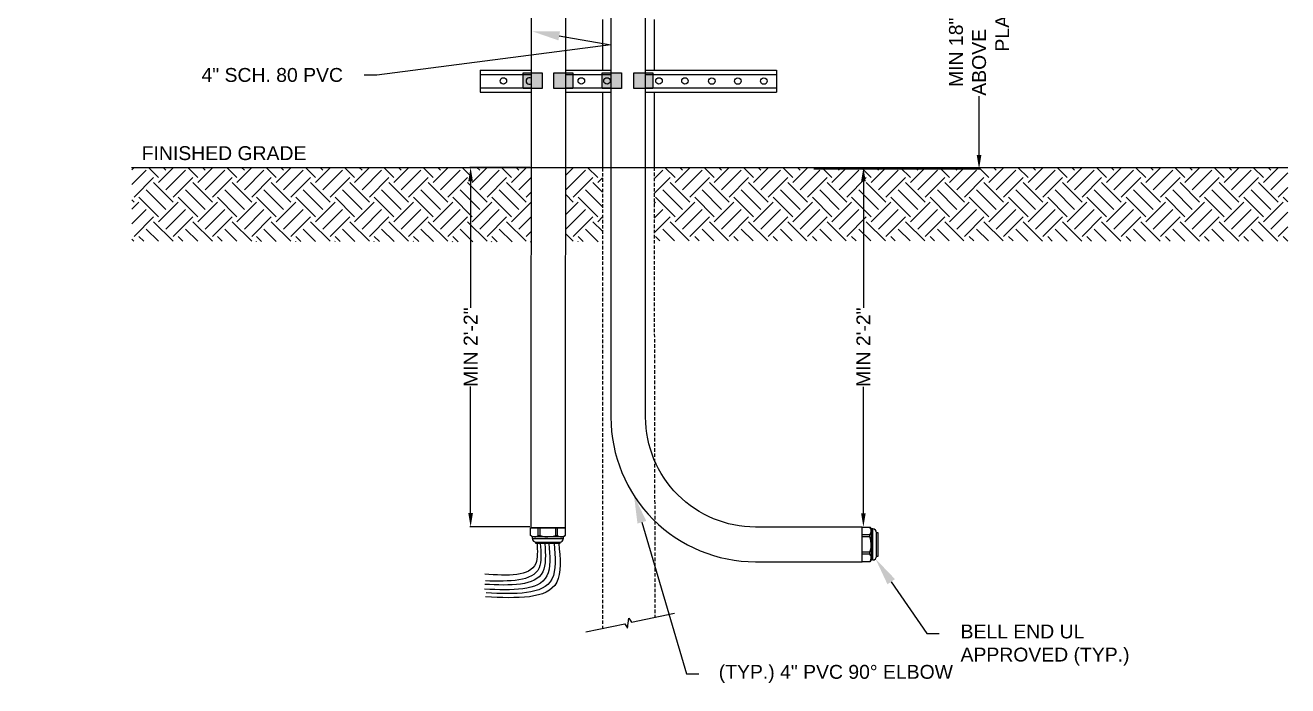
# Model space of a CAD drawing. Header units: feet. Extents: x -496 to 721, y -497 to 166.
# Drawn here: x 2 to 93, y -174.6 to -127 of the extents above; entities that cross this region are included whole.
import ezdxf
from ezdxf import colors
from ezdxf.entities.mleader import LeaderData, LeaderLine
from ezdxf.math import Vec2, Vec3

# ---------------------------------------------------------------- set-up
doc = ezdxf.new("R2010")
doc.units = ezdxf.units.FT
doc.header["$MEASUREMENT"] = 0
doc.linetypes.add('HIDDEN', pattern=[0.375, 0.25, -0.125])
for name, color, linetype in [('Cable Gland', 4, 'Continuous'), ('E-COND', 3, 'Continuous'), ('E-COND-PVC', 4, 'Continuous'), ('G-ANNO-TEXT', 1, 'Continuous'), ('G-TEXT', 7, 'Continuous'), ('S-BEAM', 7, 'Continuous'), ('S-ERTH', 9, 'Continuous'), ('S-STEL-ANGL', 3, 'Continuous')]:
    doc.layers.add(name, color=color, linetype=linetype)
doc.layers.add('PV-DC-CABL-UG', color=6, linetype='DC_CABLE', true_color=0xff00ff)
doc.styles.add('NEI-A', font='arial.ttf')
doc.styles.get("Standard").update_dxf_attribs({"font": 'arial.ttf'})
doc.linetypes.add('DC_CABLE', pattern='A,1,-0.2,["DC",Standard,S=0.1,R=0,X=-0.1,Y=-0.05],-0.2', length=1.4)
doc.dimstyles.new('NEI-A', dxfattribs={"dimtxt": 0.1, "dimasz": 0.125, "dimexe": 0.0625, "dimexo": 0.0625, "dimgap": 0.0625, "dimtad": 0, "dimtih": 1, "dimtoh": 1, "dimdec": 4, "dimzin": 3, "dimdsep": 46, "dimlunit": 4, "dimtxsty": 'NEI-A', "dimcen": 0, "dimadec": 0, "dimazin": 0, "dimtfac": 0.75, "dimtdec": 4, "dimtofl": 0, "dimtmove": 0, "dimatfit": 3, "dimfxl": 1, "dimfrac": 1, "dimtolj": 1, "dimtzin": 0, "dimarcsym": 0})

# ---------------------------------------------------------------- blocks, each defined once
blk = doc.blocks.new('*D31')
at = {"layer": 'Defpoints', "color": 0, "transparency": 16777216}
for p in [(58.398, -113.313), (58.801, -137.313), (70.777, -137.313)]:
    blk.add_point(p, dxfattribs=at)
at = {"layer": 'G-ANNO-TEXT', "color": 0, "lineweight": -2, "transparency": 16777216}
for p, q in [((58.461, -113.313), (70.84, -113.313)), ((70.777, -114.313), (70.777, -121.604)), ((70.777, -136.313), (70.777, -132.058)), ((58.863, -137.313), (70.84, -137.313))]:
    blk.add_line(p, q, dxfattribs=at)
at = {"layer": 'G-ANNO-TEXT', "color": 0, "transparency": 16777216}
for points in [[(70.611, -114.313), (70.944, -114.313), (70.777, -113.313)], [(70.611, -136.313), (70.944, -136.313), (70.777, -137.313)]]:
    blk.add_solid(points, dxfattribs=at)
at = {"layer": 'G-ANNO-TEXT', "color": 0, "transparency": 16777216, "insert": (70.777, -126.831), "char_height": 1, "width": 13.23654, "attachment_point": 5, "rotation": 90, "style": 'NEI-A'}
blk.add_mtext('\\A1;MIN 18" OR 6" ABOVE  FLOOD PLAIN', dxfattribs=at)
blk = doc.blocks.new('*D32')
at = {"layer": 'Defpoints', "color": 0, "transparency": 16777216}
for p in [(47.341, -137.203), (62.341, -163.123), (62.436, -163.123)]:
    blk.add_point(p, dxfattribs=at)
at = {"layer": 'G-ANNO-TEXT', "color": 0, "lineweight": -2, "transparency": 16777216}
for p, q in [((47.403, -137.203), (62.498, -137.203)), ((62.436, -138.203), (62.436, -147.32)), ((62.436, -162.123), (62.436, -153.006)), ((62.404, -163.123), (62.498, -163.123))]:
    blk.add_line(p, q, dxfattribs=at)
at = {"layer": 'G-ANNO-TEXT', "color": 0, "transparency": 16777216}
for points in [[(62.269, -138.203), (62.602, -138.203), (62.436, -137.203)], [(62.269, -162.123), (62.602, -162.123), (62.436, -163.123)]]:
    blk.add_solid(points, dxfattribs=at)
at = {"layer": 'G-ANNO-TEXT', "color": 0, "transparency": 16777216, "insert": (62.436, -150.163), "char_height": 1, "attachment_point": 5, "rotation": 90, "style": 'NEI-A'}
blk.add_mtext('\\A1;MIN 2\'-2"', dxfattribs=at)
blk = doc.blocks.new('Bell End')
at = {"layer": 'E-COND-PVC', "linetype": 'Continuous'}
for points in [[(-0.549, 0.375), (-0.539, 0.427), (-0.508, 0.474), (-0.466, 0.5), (-0.424, 0.51), (0.414, 0.51), (0.466, 0.5), (0.508, 0.474), (0.539, 0.427), (0.549, 0.375)], [(0.424, 0.51), (0.424, 0.552), (-0.424, 0.552), (-0.424, 0.51)], [(-0.612, 0), (0.612, 0), (0.612, 0.271), (0.549, 0.323), (-0.549, 0.323), (-0.612, 0.268), (-0.612, 0)], [(-0.58, 0.295), (-0.544, 0.312), (-0.476, 0.323), (-0.427, 0.318), (-0.377, 0.297), (-0.341, 0.271), (-0.273, 0.271), (-0.2, 0.297), (-0.115, 0.316), (-0.003, 0.323), (0.133, 0.312), (0.2, 0.297), (0.273, 0.271), (0.336, 0.271), (0.372, 0.297), (0.44, 0.323), (0.508, 0.323), (0.544, 0.312), (0.612, 0.268)], [(-0.549, 0.375), (0.549, 0.375), (0.549, 0.323)], [(-0.549, 0.375), (-0.549, 0.323)], [(-0.341, 0.271), (-0.341, 0)], [(-0.273, 0.271), (-0.273, 0)], [(0.273, 0.271), (0.273, 0)], [(0.336, 0.271), (0.336, 0)]]:
    blk.add_lwpolyline(points, dxfattribs=at)
blk = doc.blocks.new('*D29')
at = {"layer": 'Defpoints', "color": 0, "transparency": 16777216}
for p in [(38.467, -137.203), (34.111, -163.11), (38.454, -163.11)]:
    blk.add_point(p, dxfattribs=at)
at = {"layer": 'G-ANNO-TEXT', "color": 0, "lineweight": -2, "transparency": 16777216}
for p, q in [((38.404, -137.203), (34.048, -137.203)), ((34.111, -138.203), (34.111, -147.313)), ((34.111, -162.11), (34.111, -153)), ((38.392, -163.11), (34.048, -163.11))]:
    blk.add_line(p, q, dxfattribs=at)
at = {"layer": 'G-ANNO-TEXT', "color": 0, "transparency": 16777216}
for points in [[(33.944, -138.203), (34.277, -138.203), (34.111, -137.203)], [(33.944, -162.11), (34.277, -162.11), (34.111, -163.11)]]:
    blk.add_solid(points, dxfattribs=at)
at = {"layer": 'G-ANNO-TEXT', "color": 0, "transparency": 16777216, "insert": (34.111, -150.157), "char_height": 1, "attachment_point": 5, "rotation": 90, "style": 'NEI-A'}
blk.add_mtext('\\A1;MIN 2\'-2"', dxfattribs=at)

msp = doc.modelspace()

# ---------------------------------------------------------------- hatches: boundary and pattern name
at = {"layer": 'Cable Gland'}
h = msp.add_hatch(color=256, dxfattribs=at)
h.dxf.hatch_style = 1
h.paths.add_polyline_path([(37.906, -130.375), (39.278, -130.375), (39.278, -131.5), (37.906, -131.5)])
h = msp.add_hatch(color=256, dxfattribs=at)
h.dxf.hatch_style = 1
h.paths.add_polyline_path([(40.11, -130.375), (41.482, -130.375), (41.482, -131.5), (40.11, -131.5)])
h = msp.add_hatch(color=256, dxfattribs=at)
h.dxf.hatch_style = 1
h.paths.add_polyline_path([(43.608, -130.375), (44.98, -130.375), (44.98, -131.5), (43.608, -131.5)])
h = msp.add_hatch(color=256, dxfattribs=at)
h.dxf.hatch_style = 1
h.paths.add_polyline_path([(45.875, -130.375), (47.247, -130.375), (47.247, -131.5), (45.875, -131.5)])
at = {"layer": 'S-ERTH'}
h = msp.add_hatch(dxfattribs=at)
h.set_pattern_fill('EARTH', color=256, scale=8, angle=45)
h.set_pattern_definition([(45, (60.7491, -125.2035), (2e-16, 2.82843), [2, -2]), (45, (60.2188, -124.6732), (2e-16, 2.82843), [2, -2]), (45, (59.6885, -124.1428), (2e-16, 2.82843), [2, -2]), (135, (59.6885, -123.7893), (-2.82843, 4e-16), [2, -2]), (135, (60.2188, -123.259), (-2.82843, 4e-16), [2, -2]), (135, (60.7491, -122.7286), (-2.82843, 4e-16), [2, -2])])
h.paths.add_polyline_path([(38.473, -142.563), (38.473, -137.203), (9.686, -137.203), (9.686, -142.513)])
h = msp.add_hatch(dxfattribs=at)
h.set_pattern_fill('EARTH', color=256, scale=8, angle=45)
h.set_pattern_definition([(45, (75.4483, -125.2035), (2e-16, 2.82843), [2, -2]), (45, (74.918, -124.6732), (2e-16, 2.82843), [2, -2]), (45, (74.3876, -124.1428), (2e-16, 2.82843), [2, -2]), (135, (74.3876, -123.7893), (-2.82843, 4e-16), [2, -2]), (135, (74.918, -123.259), (-2.82843, 4e-16), [2, -2]), (135, (75.4483, -122.7286), (-2.82843, 4e-16), [2, -2])])
h.paths.add_polyline_path([(43.617, -142.563), (43.617, -137.203), (40.973, -137.203), (40.973, -142.513)])
h = msp.add_hatch(dxfattribs=at)
h.set_pattern_fill('EARTH', color=256, scale=8, angle=45)
h.set_pattern_definition([(45, (103.6541, -125.2035), (2e-16, 2.82843), [2, -2]), (45, (103.1238, -124.6732), (2e-16, 2.82843), [2, -2]), (45, (102.5935, -124.1428), (2e-16, 2.82843), [2, -2]), (135, (102.5935, -123.7893), (-2.82843, 4e-16), [2, -2]), (135, (103.1238, -123.259), (-2.82843, 4e-16), [2, -2]), (135, (103.6541, -122.7286), (-2.82843, 4e-16), [2, -2])])
h.paths.add_polyline_path([(59.874, -137.203), (59.874, -142.496), (93.037, -142.513), (93.037, -137.203)])
h.paths.add_polyline_path([(59.874, -142.494), (59.874, -137.205), (47.341, -137.203), (47.341, -142.488)])

# ---------------------------------------------------------------- linework, layer by layer
for points in [[(37.906, -130.375), (39.278, -130.375), (39.278, -131.5), (37.906, -131.5)], [(40.11, -130.375), (41.482, -130.375), (41.482, -131.5), (40.11, -131.5)], [(43.608, -130.375), (44.98, -130.375), (44.98, -131.5), (43.608, -131.5)], [(45.875, -130.375), (47.247, -130.375), (47.247, -131.5), (45.875, -131.5)]]:
    msp.add_lwpolyline(points, close=True)
at = {"layer": 'E-COND'}
msp.add_lwpolyline([(38.453, -163.157), (40.953, -163.157), (40.973, -123.877), (38.473, -123.877)], close=True, dxfattribs=at)
at = {"layer": 'G-TEXT', "flags": 128}
msp.add_lwpolyline([(42.43, -170.683), (45.226, -170.092), (45.419, -170.403), (45.522, -169.679), (45.715, -169.989), (48.808, -169.335)], dxfattribs=at)
at = {"layer": 'PV-DC-CABL-UG', "color": 0}
for points in [[(39.761, -164.301), (39.608, -166.645), (35.119, -167.604)], [(39.465, -164.331), (39.312, -166.352), (35.128, -167.259)], [(38.899, -164.301), (38.808, -165.743), (35.129, -166.526)], [(39.136, -164.301), (39.045, -166.068), (35.186, -167.008)], [(40.472, -164.301), (40.318, -167.104), (35.195, -168.159)], [(40.131, -164.316), (39.977, -166.867), (35.224, -167.872)]]:
    msp.add_spline(points, degree=3, dxfattribs=at)
at = {"layer": 'S-BEAM'}
for p, q in [((43.617, -126.526), (43.617, -130.195)), ((47.341, -126.526), (47.341, -130.195)), ((43.617, -131.77), (43.617, -137.203)), ((47.341, -131.77), (47.341, -137.203))]:
    msp.add_line(p, q, dxfattribs=at)
at = {"layer": 'S-BEAM', "linetype": 'HIDDEN'}
msp.add_line((43.613, -137.233), (43.613, -170.433), dxfattribs=at)
at = {"layer": 'S-ERTH'}
for p, q in [((9.65, -137.203), (40.973, -137.203)), ((40.973, -137.203), (43.617, -137.203)), ((43.617, -137.203), (93.037, -137.203))]:
    msp.add_line(p, q, dxfattribs=at)
at = {"layer": 'S-STEL-ANGL'}
for p, q in [((34.798, -130.195), (38.473, -130.195)), ((34.798, -130.51), (38.473, -130.51)), ((40.973, -130.195), (44.229, -130.195)), ((40.973, -130.51), (44.229, -130.51)), ((46.729, -130.195), (56.16, -130.195)), ((46.729, -130.51), (56.16, -130.51)), ((34.798, -131.455), (38.473, -131.455)), ((34.798, -131.77), (38.473, -131.77)), ((40.973, -131.455), (44.229, -131.455)), ((40.973, -131.77), (44.229, -131.77)), ((46.729, -131.455), (56.16, -131.455)), ((46.729, -131.77), (56.16, -131.77))]:
    msp.add_line(p, q, dxfattribs=at)
for points in [[(34.798, -130.195), (34.798, -131.77)], [(56.16, -130.195), (56.16, -131.77)]]:
    msp.add_lwpolyline(points, dxfattribs=at)
for centre in [(36.472, -130.968), (42.095, -130.968), (43.947, -130.968), (47.696, -130.968), (49.57, -130.968), (51.508, -130.973), (53.383, -130.973), (55.257, -130.973)]:
    msp.add_circle(centre, 0.236, dxfattribs=at)
msp.add_arc((38.346, -130.968), 0.236, 57.58348, 302.41652, dxfattribs=at)

# ---------------------------------------------------------------- block references
at = {"xscale": -2.043508271684428, "yscale": 2.043508271684428, "zscale": 2.043508271684428, "rotation": 180}
msp.add_blockref('Bell End', (39.687, -163.174), dxfattribs=at)

# ---------------------------------------------------------------- dimensions: what is measured, and where the dimension line sits
at = {"layer": 'G-ANNO-TEXT'}
dim = msp.add_linear_dim(base=(70.777, -137.313), p1=(58.398, -113.313), p2=(58.801, -137.313), angle=90, text='MIN 18" OR 6" ABOVE  FLOOD PLAIN', dimstyle='NEI-A', override={"dimtxt": 1, "dimasz": 1, "dimdec": 0}, dxfattribs=at)
dim.commit()
dim.dimension.update_dxf_attribs({"geometry": '*D31', "text_midpoint": (70.777, -126.831), "dimtype": 160, "text_rotation": 90})
for base, p1, p2, picture, middle in [((34.111, -163.11), (38.467, -137.203), (38.454, -163.11), '*D29', (34.111, -150.157)), ((62.436, -163.123), (47.341, -137.203), (62.341, -163.123), '*D32', (62.436, -150.163))]:
    dim = msp.add_linear_dim(base=base, p1=p1, p2=p2, angle=90, text='MIN <>', dimstyle='NEI-A', override={"dimtxt": 1, "dimasz": 1, "dimdec": 0}, dxfattribs=at)
    dim.commit()
    dim.dimension.update_dxf_attribs({"geometry": picture, "text_midpoint": middle, "text_rotation": 90})

# ---------------------------------------------------------------- next in the draw order: texts
at = {"layer": 'G-ANNO-TEXT', "insert": (10.394, -135.67), "char_height": 1, "width": 11.81082, "attachment_point": 1, "style": 'NEI-A', "bg_fill": 2}
msp.add_mtext('\\pt3.00005;FINISHED GRADE', dxfattribs=at)

# ---------------------------------------------------------------- next in the draw order: leaders
at = {"layer": 'G-ANNO-TEXT'}
ml = msp.add_multileader_mtext('Standard', dxfattribs=at)
ml.set_content('(TYP.) 4" PVC 90%%D ELBOW', color=256, style='NEI-A')
ml.set_leader_properties()
ml.build(insert=Vec2(0, 0))
ml.multileader.update_dxf_attribs({"dogleg_length": 3.071, "arrow_head_size": 2})
ctx = ml.context
ctx.base_point, ctx.char_height, ctx.arrow_head_size, ctx.landing_gap_size, ctx.plane_origin = Vec3(50.568, -173.707), 1, 2, 1.536, Vec3(846.86, -719.966)
ctx.text_align_type = 2
notes = []
notes.append((ctx, [(0, (1, 1, 0), (49.669, -173.707), (1, 0), 0.9, [(1, [(45.896, -160.856)], 0, [])])]))
ctx.mtext.insert, ctx.mtext.width, ctx.mtext.defined_height, ctx.mtext.alignment, ctx.mtext.flow_direction = Vec3(68.895, -173.06), 18.46226, 2.038, 3, 5
ctx.mtext.has_bg_fill, ctx.mtext.bg_color, ctx.mtext.bg_scale_factor, ctx.mtext.bg_transparency, ctx.mtext.use_window_bg_color = 1, -1073741824, 1.5, 0, 1
for ctx, leaders in notes:
    for number, flags, end, landing, length, lines in leaders:
        leader = LeaderData()
        leader.index, (leader.has_last_leader_line, leader.has_dogleg_vector, leader.attachment_direction) = number, flags
        leader.last_leader_point, leader.dogleg_vector, leader.dogleg_length = Vec3(end), Vec3(landing), length
        for number, points, colour, breaks in lines:
            line = LeaderLine()
            line.index, line.vertices, line.color, line.breaks = number, Vec3.list(points), colors.encode_raw_color(colour), breaks
            leader.lines.append(line)
        ctx.leaders.append(leader)

# ---------------------------------------------------------------- next in the draw order: linework, layer by layer
at = {"layer": 'E-COND'}
for points in [[(62.341, -163.123), (54.649, -163.123, -0.414214), (46.729, -155.203), (46.729, -118.139)], [(44.229, -118.424), (44.229, -155.203, 0.414214), (54.649, -165.623), (62.341, -165.623)]]:
    msp.add_lwpolyline(points, format="xyb", dxfattribs=at)
at = {"layer": 'S-BEAM', "linetype": 'HIDDEN'}
msp.add_line((47.336, -137.195), (47.4, -169.629), dxfattribs=at)

# ---------------------------------------------------------------- next in the draw order: leaders
at = {"layer": 'G-ANNO-TEXT'}
ml = msp.add_multileader_mtext('Standard', dxfattribs=at)
ml.set_content('\\pxql,t3.00005;BELL END UL \\PAPPROVED (TYP.)', color=256, style='NEI-A')
ml.set_leader_properties()
ml.build(insert=Vec2(0, 0))
ml.multileader.update_dxf_attribs({"dogleg_length": 3.071, "arrow_head_size": 2})
ctx = ml.context
ctx.base_point, ctx.char_height, ctx.arrow_head_size, ctx.landing_gap_size, ctx.plane_origin = Vec3(67.906, -170.794), 1, 2, 1.536, Vec3(878.129, -729.364)
notes = []
notes.append((ctx, [(0, (1, 1, 0), (67.007, -170.794), (1, 0), 0.9, [(1, [(63.31, -165.412)], 0, [])])]))
ctx.mtext.insert, ctx.mtext.width, ctx.mtext.flow_direction = Vec3(69.442, -170.147), 14.35417, 5
ctx.mtext.has_bg_fill, ctx.mtext.bg_color, ctx.mtext.bg_scale_factor, ctx.mtext.bg_transparency, ctx.mtext.use_window_bg_color = 1, -1073741824, 1.5, 0, 1
for ctx, leaders in notes:
    for number, flags, end, landing, length, lines in leaders:
        leader = LeaderData()
        leader.index, (leader.has_last_leader_line, leader.has_dogleg_vector, leader.attachment_direction) = number, flags
        leader.last_leader_point, leader.dogleg_vector, leader.dogleg_length = Vec3(end), Vec3(landing), length
        for number, points, colour, breaks in lines:
            line = LeaderLine()
            line.index, line.vertices, line.color, line.breaks = number, Vec3.list(points), colors.encode_raw_color(colour), breaks
            leader.lines.append(line)
        ctx.leaders.append(leader)

# ---------------------------------------------------------------- next in the draw order: block references
at = {"xscale": -2.043508271684428, "yscale": 2.043508271684428, "zscale": 2.043508271684428, "rotation": 270}
msp.add_blockref('Bell End', (62.341, -164.373), dxfattribs=at)

# ---------------------------------------------------------------- next in the draw order: leaders
at = {"layer": 'G-ANNO-TEXT'}
ml = msp.add_multileader_mtext('Standard', dxfattribs=at)
ml.set_content('\\pxt3.00005;4" SCH. 80 PVC ', color=256, style='NEI-A')
ml.set_leader_properties()
ml.build(insert=Vec2(0, 0))
ml.multileader.update_dxf_attribs({"dogleg_length": 3.071, "arrow_head_size": 2})
ctx = ml.context
ctx.base_point, ctx.char_height, ctx.arrow_head_size, ctx.landing_gap_size, ctx.plane_origin = Vec3(13.242, -130.541), 1, 2, 1.536, Vec3(775.484, -666.363)
ctx.text_align_type = 2
notes = []
notes.append((ctx, [(1, (1, 1, 0), (27.342, -130.541), (-1, 0), 0.9, [(0, [(38.528, -127.379), (44.229, -128.361)], 0, [])])]))
ctx.mtext.insert, ctx.mtext.width, ctx.mtext.defined_height, ctx.mtext.alignment, ctx.mtext.flow_direction = Vec3(24.906, -130.033), 22.41177, 2.038, 3, 5
ctx.mtext.has_bg_fill, ctx.mtext.bg_color, ctx.mtext.bg_scale_factor, ctx.mtext.bg_transparency, ctx.mtext.use_window_bg_color = 1, -1073741824, 1.5, 0, 1
for ctx, leaders in notes:
    for number, flags, end, landing, length, lines in leaders:
        leader = LeaderData()
        leader.index, (leader.has_last_leader_line, leader.has_dogleg_vector, leader.attachment_direction) = number, flags
        leader.last_leader_point, leader.dogleg_vector, leader.dogleg_length = Vec3(end), Vec3(landing), length
        for number, points, colour, breaks in lines:
            line = LeaderLine()
            line.index, line.vertices, line.color, line.breaks = number, Vec3.list(points), colors.encode_raw_color(colour), breaks
            leader.lines.append(line)
        ctx.leaders.append(leader)

doc.saveas('drawing.dxf')
